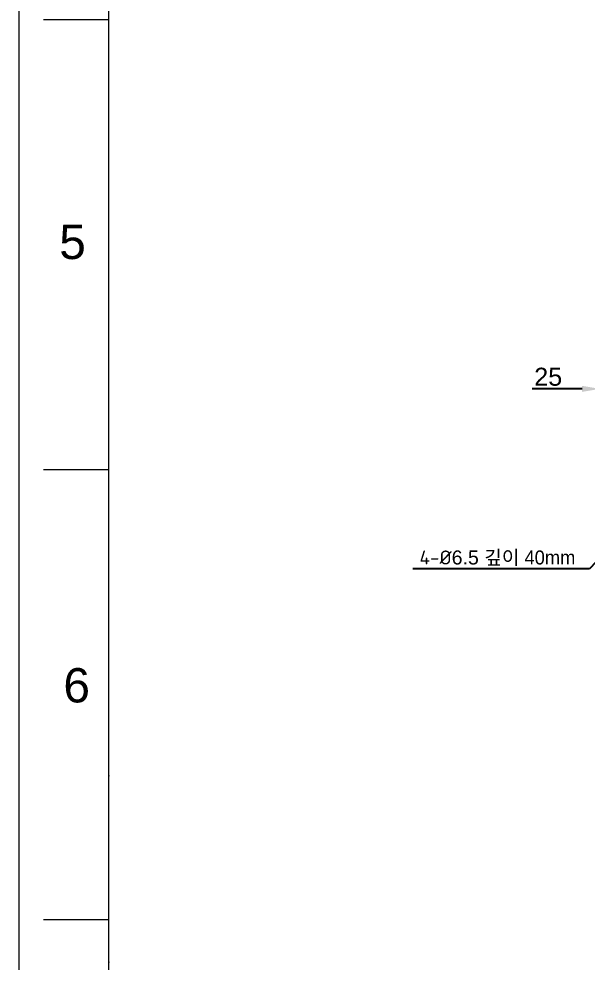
# Model space of a CAD drawing. Header units: millimetres. Extents: x 5438 to 6032, y -2661 to -1821.
# Drawn here: x 5437.7 to 5564, y -2450.2 to -2240.6 of the extents above; entities that cross this region are included whole.
import ezdxf

# ---------------------------------------------------------------- set-up
doc = ezdxf.new("R2010")
doc.units = ezdxf.units.MM
doc.header["$LTSCALE"] = 0.1
doc.layers.get('0').update_dxf_attribs({"lineweight": 15})
doc.layers.add('DIM', color=3, linetype='Continuous', lineweight=9)
doc.styles.get("Standard").update_dxf_attribs({"font": 'arial.ttf'})
doc.dimstyles.new('ISO-25', dxfattribs={"dimtxt": 2.5, "dimasz": 2.5, "dimexe": 1.25, "dimexo": 0.625, "dimtad": 1, "dimlfac": 5, "dimtxsty": 'Standard', "dimcen": 2.5, "dimadec": 0, "dimazin": 0, "dimtfac": 1, "dimtmove": 0, "dimatfit": 3, "dimfxl": 0, "dimarcsym": 0})

# ---------------------------------------------------------------- blocks, each defined once
blk = doc.blocks.new('*D112')
at = {"layer": 'Defpoints', "color": 0}
for p in [(5573.14, -2322.82), (5566.89, -2347.17), (5573.14, -2352.98)]:
    blk.add_point(p, dxfattribs=at)
at = {"layer": 'DIM', "color": 0, "lineweight": -2}
for p, q in [((5566.89, -2346.54), (5566.89, -2321.57)), ((5573.14, -2352.35), (5573.14, -2321.57)), ((5562.89, -2322.82), (5551.81, -2322.82)), ((5573.14, -2322.82), (5566.89, -2322.82)), ((5577.14, -2322.82), (5581.14, -2322.82))]:
    blk.add_line(p, q, dxfattribs=at)
at = {"layer": 'DIM', "color": 0}
for points in [[(5562.89, -2322.15), (5562.89, -2323.48), (5566.89, -2322.82)], [(5577.14, -2322.15), (5577.14, -2323.48), (5573.14, -2322.82)]]:
    blk.add_solid(points, dxfattribs=at)
at = {"layer": 'DIM', "color": 0, "insert": (5555.35, -2320.15), "char_height": 4, "attachment_point": 5}
blk.add_mtext('25', dxfattribs=at)

msp = doc.modelspace()

# ---------------------------------------------------------------- linework, layer by layer
at = {"color": 7, "linetype": 'Continuous'}
for p, q in [((5437.7035, -1820.7943), (5437.7035, -2660.7941)), ((5457.7035, -2240.7943), (5443.1675, -2240.7943)), ((5457.7035, -2340.7943), (5443.1675, -2340.7943)), ((5457.7035, -2440.7943), (5443.1675, -2440.7943))]:
    msp.add_line(p, q, dxfattribs=at)
at = {"linetype": 'Continuous'}
msp.add_line((5457.7035, -2640.7941), (5457.7035, -1840.7943), dxfattribs=at)
for p in [(5457.7035, -2408.8117), (5457.7035, -2408.8117), (5457.7035, -2450.1982)]:
    msp.add_point(p)

# ---------------------------------------------------------------- texts
at = {"char_height": 7.6238, "attachment_point": 5}
for s, insert in [('5', (5449.6345, -2290.2148)), ('6', (5450.5556, -2388.7358))]:
    msp.add_mtext_dynamic_manual_height_columns(s, width=50, gutter_width=12.5, heights=[0], dxfattribs=dict(at, insert=insert))
at = {"layer": 'DIM', "insert": (5561.3798, -2362.1771), "char_height": 3.110273, "attachment_point": 9}
msp.add_mtext('{\\fISOCPEUR|b0|i0|c0|p34;4-%%C}6.5 {\\fGulim|b0|i0|c129|p50;깊이 40mm}', dxfattribs=at)

# ---------------------------------------------------------------- dimensions: what is measured, and where the dimension line sits
at = {"layer": 'DIM'}
dim = msp.add_linear_dim(base=(5573.1378, -2322.8168), p1=(5566.8878, -2347.1671), p2=(5573.1378, -2352.9754), dimstyle='ISO-25', override={"dimtxt": 4, "dimasz": 4, "dimlfac": 4, "dimadec": 1, "dimfxl": 1.25}, dxfattribs=at)
dim.commit()
dim.dimension.update_dxf_attribs({"geometry": '*D112', "text_midpoint": (5555.3487, -2322.8168), "dimtype": 160})

# ---------------------------------------------------------------- leaders
at = {"layer": 'DIM', "annotation_type": 0, "has_hookline": 1, "hookline_direction": 1, "text_width": 36.1067}
msp.add_leader([(5572.297, -2354.6522), (5564.5048, -2362.8021), (5562.0048, -2362.8021)], dimstyle='ISO-25', dxfattribs=at)

doc.saveas('drawing.dxf')
